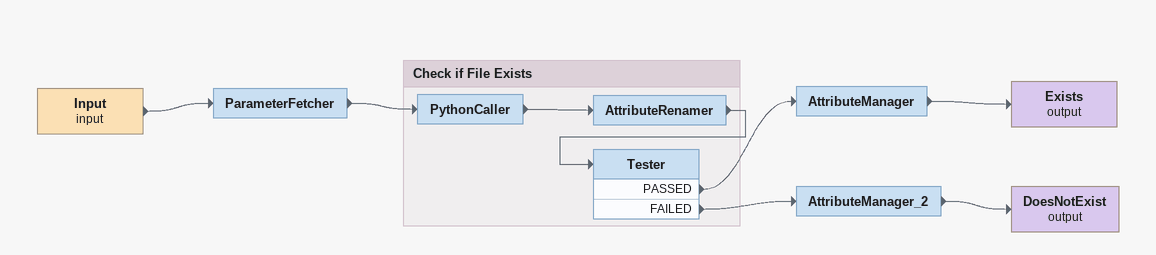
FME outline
Input (input)
    -> ParameterFetcher
ParameterFetcher
    -> PythonCaller
AttributeManager
    -> Exists (output)
Exists (output)
AttributeManager_2
    -> DoesNotExist (output)
DoesNotExist (output)

Bookmark: Check if File Exists
PythonCaller
    -> AttributeRenamer
AttributeRenamer
    -> Tester
Tester
    PASSED -> AttributeManager
    FAILED -> AttributeManager_2
